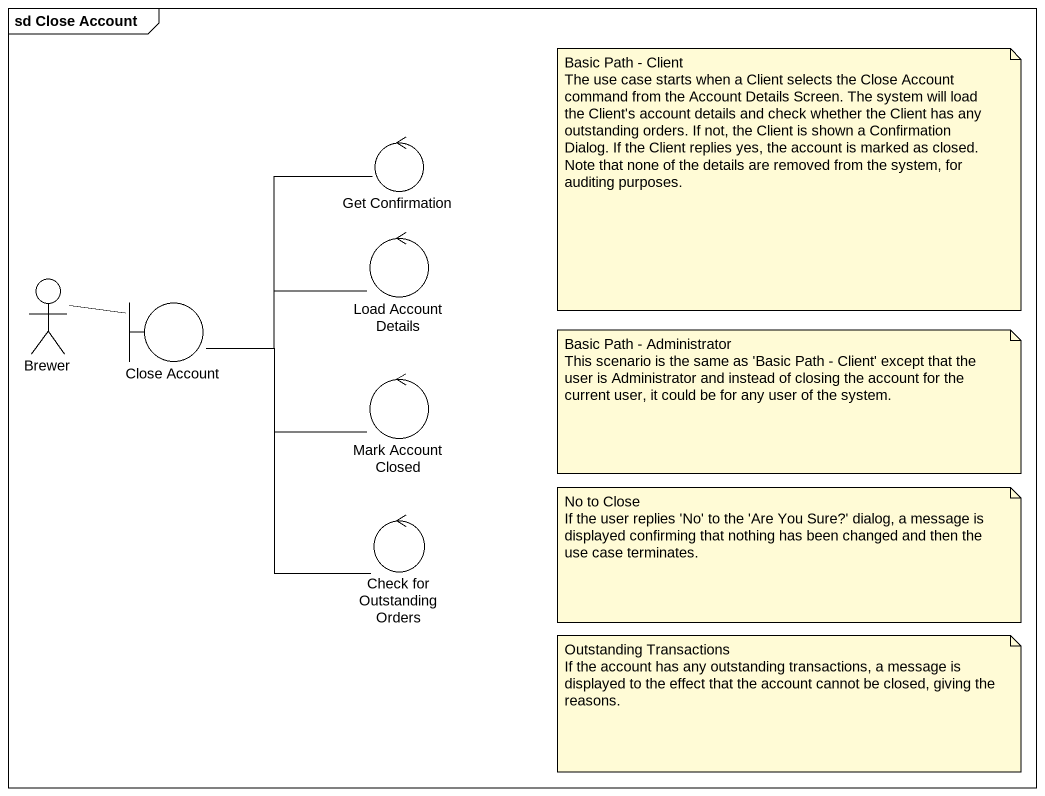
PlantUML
@startuml
mainframe sd Close Account
control "Get Confirmation" as Get_Confirmation
actor Brewer
control "Load Account Details" as Load_Account_Details
boundary "Close Account" as Close_Account
control "Mark Account Closed" as Mark_Account_Closed
control "Check for Outstanding Orders" as Check_for_Outstanding_Orders
Brewer -right- Close_Account
Close_Account -up- Get_Confirmation
Close_Account -right- Load_Account_Details
Close_Account -right- Mark_Account_Closed
Close_Account -- Check_for_Outstanding_Orders
note as N1
  Basic Path - Client
  The use case starts when a Client selects the Close Account command from the Account Details Screen. The system will load the Client's account details and check whether the Client has any outstanding orders. If not, the Client is shown a Confirmation Dialog. If the Client replies yes, the account is marked as closed. Note that none of the details are removed from the system, for auditing purposes.
end note
note as N2
  Basic Path - Administrator
  This scenario is the same as 'Basic Path - Client' except that the user is Administrator and instead of closing the account for the current user, it could be for any user of the system.
end note
note as N3
  No to Close
  If the user replies 'No' to the 'Are You Sure?' dialog, a message is displayed confirming that nothing has been changed and then the use case terminates.
end note
note as N4
  Outstanding Transactions
  If the account has any outstanding transactions, a message is displayed to the effect that the account cannot be closed, giving the reasons.
end note
@enduml
